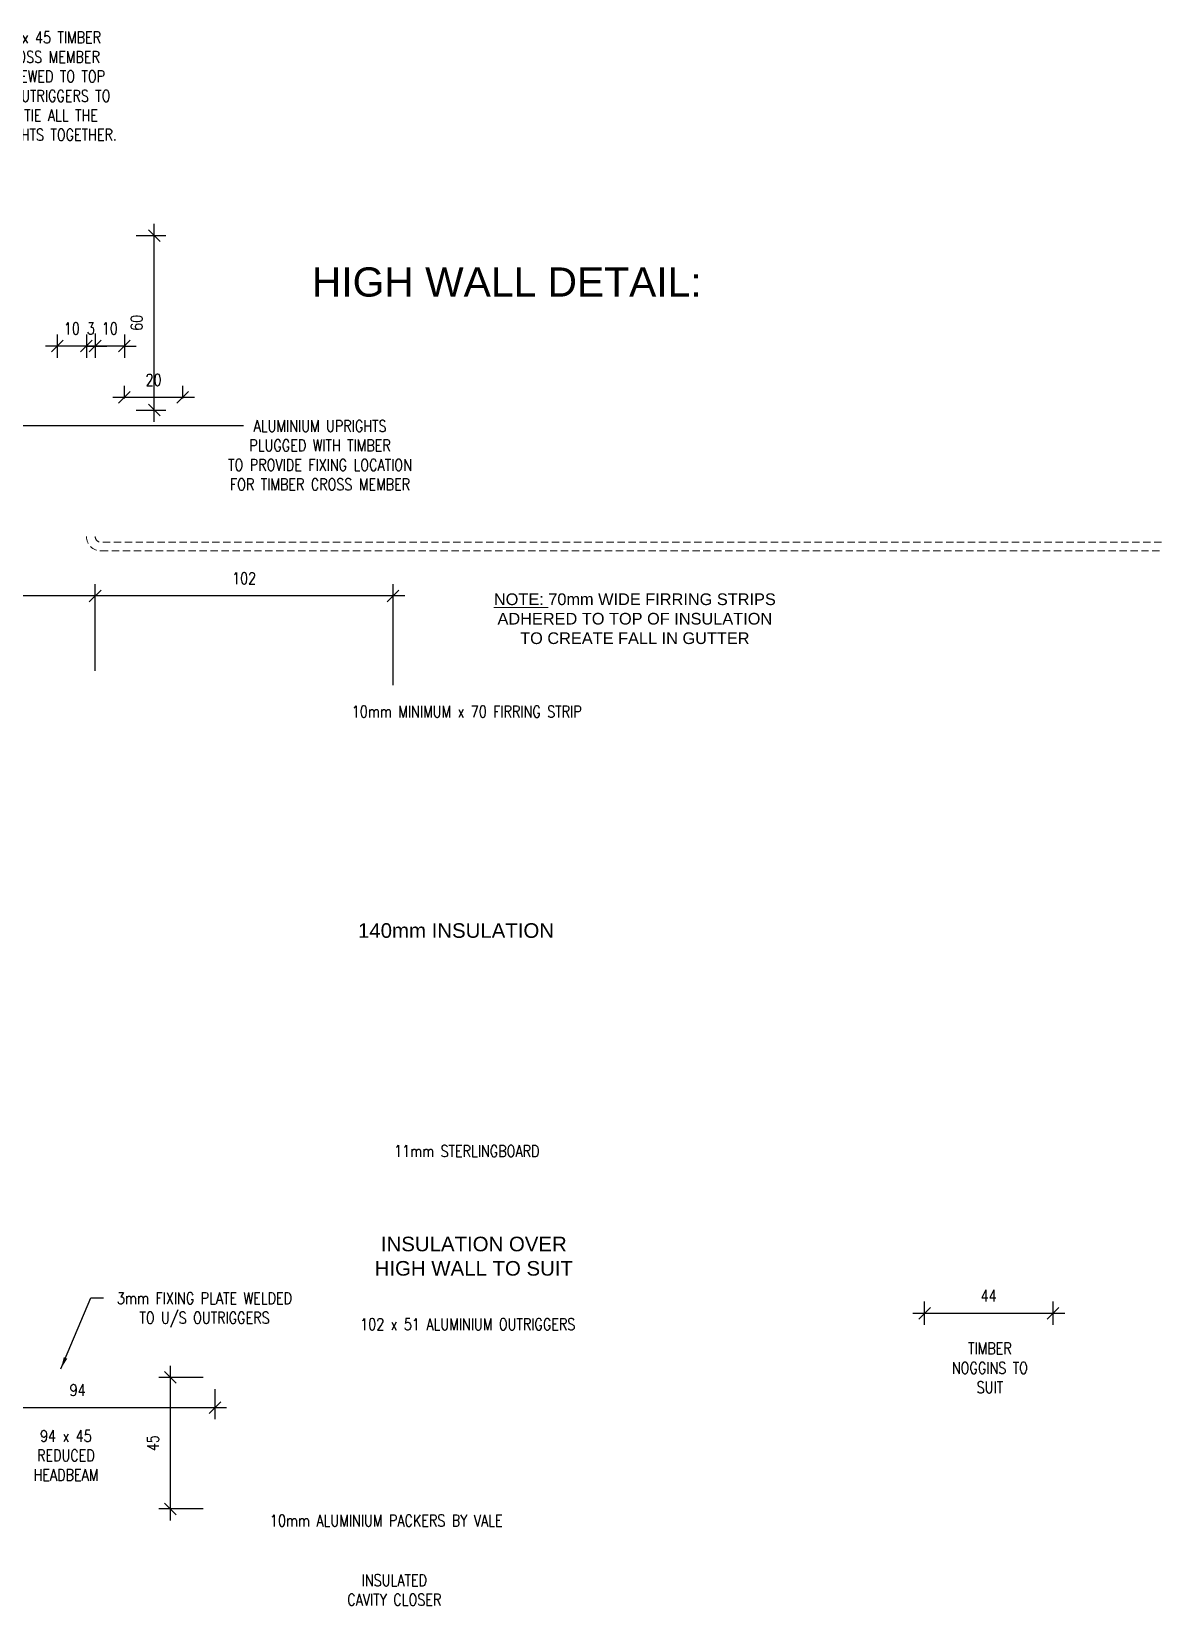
# Model space of a CAD drawing. Header units: millimetres. Extents: x -38686 to 870903, y -23218 to 232707.
# Drawn here: x 868068 to 868455, y 231415 to 231956 of the extents above; entities that cross this region are included whole.
import ezdxf

# ---------------------------------------------------------------- set-up
doc = ezdxf.new("R2010")
doc.units = ezdxf.units.MM
doc.header["$LTSCALE"] = 10
doc.header["$PDMODE"] = 35
doc.header["$PDSIZE"] = 50
doc.linetypes.add('HIDDEN', pattern=[0.375, 0.25, -0.125])
doc.layers.add('44 - Detail Text', color=7, linetype='Continuous')
doc.styles.add('1-2', font='romans.shx', dxfattribs={"width": 0.8, "height": 4})
doc.styles.add('1-20', font='romans.shx', dxfattribs={"width": 0.8, "height": 35})
doc.dimstyles.new('1-2', dxfattribs={"dimtxt": 4, "dimasz": 4, "dimexe": 4, "dimexo": 4, "dimgap": 4, "dimtad": 1, "dimdec": 0, "dimzin": 0, "dimdsep": 46, "dimtxsty": '1-2', "dimblk": 'OBLIQUE', "dimcen": 4, "dimdle": 4, "dimclrd": 251, "dimclre": 251, "dimclrt": 251, "dimadec": 0, "dimazin": 0, "dimtfac": 1, "dimtdec": 0, "dimtix": 1, "dimtmove": 1, "dimatfit": 3, "dimfxl": 1, "dimtolj": 1, "dimtzin": 0, "dimlwd": 25, "dimarcsym": 0})

# ---------------------------------------------------------------- blocks, each defined once
blk = doc.blocks.new('_Oblique')
at = {"color": 0, "linetype": 'ByBlock', "lineweight": -2}
blk.add_line((-0.5, -0.5), (0.5, 0.5), dxfattribs=at)
blk = doc.blocks.new('*D1937')
at = {"layer": '44 - Detail Text', "color": 251, "lineweight": -2, "transparency": 16777216}
for p, q in [((868089.86, 231737.35), (868089.86, 231766.98)), ((868191.86, 231732.35), (868191.86, 231766.98))]:
    blk.add_line(p, q, dxfattribs=at)
at = {"layer": '44 - Detail Text', "color": 251, "lineweight": 25, "transparency": 16777216}
blk.add_line((868195.86, 231762.98), (868085.86, 231762.98), dxfattribs=at)
at = {"layer": 'Defpoints', "color": 0, "transparency": 16777216}
for p in [(868089.86, 231762.98), (868089.86, 231733.35), (868191.86, 231728.35)]:
    blk.add_point(p, dxfattribs=at)
at = {"layer": '44 - Detail Text', "color": 251, "lineweight": 25, "transparency": 16777216, "xscale": 4, "yscale": 4, "zscale": 4, "rotation": 180}
blk.add_blockref('_Oblique', (868089.86, 231762.98), dxfattribs=at)
at = {"layer": '44 - Detail Text', "color": 251, "lineweight": 25, "transparency": 16777216, "xscale": 4, "yscale": 4, "zscale": 4}
blk.add_blockref('_Oblique', (868191.86, 231762.98), dxfattribs=at)
at = {"layer": '44 - Detail Text', "color": 251, "lineweight": 9, "transparency": 16777216, "insert": (868140.86, 231768.98), "char_height": 4, "attachment_point": 5, "style": '1-2'}
blk.add_mtext('\\A1;102', dxfattribs=at)
blk = doc.blocks.new('*D1938')
at = {"layer": '44 - Detail Text', "color": 251, "lineweight": -2, "transparency": 16777216}
for p, q in [((868089.86, 231737.35), (868089.86, 231766.98)), ((867926.86, 231758.98), (867926.86, 231758.98))]:
    blk.add_line(p, q, dxfattribs=at)
at = {"layer": '44 - Detail Text', "color": 251, "lineweight": 25, "transparency": 16777216}
blk.add_line((868093.86, 231762.98), (867922.86, 231762.98), dxfattribs=at)
at = {"layer": 'Defpoints', "color": 0, "transparency": 16777216}
for p in [(867926.86, 231762.98), (867926.86, 231762.98), (868089.86, 231733.35)]:
    blk.add_point(p, dxfattribs=at)
at = {"layer": '44 - Detail Text', "color": 251, "lineweight": 25, "transparency": 16777216, "xscale": 4, "yscale": 4, "zscale": 4, "rotation": 180}
blk.add_blockref('_Oblique', (867926.86, 231762.98), dxfattribs=at)
at = {"layer": '44 - Detail Text', "color": 251, "lineweight": 25, "transparency": 16777216, "xscale": 4, "yscale": 4, "zscale": 4}
blk.add_blockref('_Oblique', (868089.86, 231762.98), dxfattribs=at)
at = {"layer": '44 - Detail Text', "color": 251, "lineweight": 9, "transparency": 16777216, "insert": (868008.36, 231768.98), "char_height": 4, "attachment_point": 5, "style": '1-2'}
blk.add_mtext('\\A1;163', dxfattribs=at)
blk = doc.blocks.new('*D1965')
at = {"layer": '44 - Detail Text', "color": 251, "lineweight": -2, "transparency": 16777216}
for p, q in [((868036.86, 231491.35), (868036.86, 231481.01)), ((868130.86, 231491.35), (868130.86, 231481.01))]:
    blk.add_line(p, q, dxfattribs=at)
at = {"layer": '44 - Detail Text', "color": 251, "lineweight": 25, "transparency": 16777216}
blk.add_line((868032.86, 231485.01), (868134.86, 231485.01), dxfattribs=at)
at = {"layer": 'Defpoints', "color": 0, "transparency": 16777216}
for p in [(868036.86, 231495.35), (868130.86, 231495.35), (868130.86, 231485.01)]:
    blk.add_point(p, dxfattribs=at)
at = {"layer": '44 - Detail Text', "color": 251, "lineweight": 25, "transparency": 16777216, "xscale": 4, "yscale": 4, "zscale": 4, "rotation": 180}
blk.add_blockref('_Oblique', (868036.86, 231485.01), dxfattribs=at)
at = {"layer": '44 - Detail Text', "color": 251, "lineweight": 25, "transparency": 16777216, "xscale": 4, "yscale": 4, "zscale": 4}
blk.add_blockref('_Oblique', (868130.86, 231485.01), dxfattribs=at)
at = {"layer": '44 - Detail Text', "color": 251, "lineweight": 9, "transparency": 16777216, "insert": (868083.86, 231491.01), "char_height": 4, "attachment_point": 5, "style": '1-2'}
blk.add_mtext('\\A1;94', dxfattribs=at)
blk = doc.blocks.new('*D1966')
at = {"layer": '44 - Detail Text', "color": 251, "lineweight": 25, "transparency": 16777216}
blk.add_line((868110.08, 231822.6), (868110.08, 231890.35), dxfattribs=at)
at = {"layer": '44 - Detail Text', "color": 251, "lineweight": -2, "transparency": 16777216}
for p, q in [((868103.86, 231886.35), (868114.08, 231886.35)), ((868103.86, 231826.6), (868114.08, 231826.6))]:
    blk.add_line(p, q, dxfattribs=at)
at = {"layer": 'Defpoints', "color": 0, "transparency": 16777216}
for p in [(868099.86, 231886.35), (868110.08, 231886.35), (868099.86, 231826.6)]:
    blk.add_point(p, dxfattribs=at)
at = {"layer": '44 - Detail Text', "color": 251, "lineweight": 25, "transparency": 16777216, "xscale": 4, "yscale": 4, "zscale": 4}
for p, rotation in [((868110.08, 231886.35), 90), ((868110.08, 231826.6), 270)]:
    blk.add_blockref('_Oblique', p, dxfattribs=dict(at, rotation=rotation))
at = {"layer": '44 - Detail Text', "color": 251, "lineweight": 9, "transparency": 16777216, "insert": (868104.08, 231856.48), "char_height": 4, "attachment_point": 5, "rotation": 90, "style": '1-2'}
blk.add_mtext('\\A1;60', dxfattribs=at)
blk = doc.blocks.new('*D1967')
at = {"layer": '44 - Detail Text', "color": 251, "lineweight": -2, "transparency": 16777216}
for p, q in [((868099.86, 231830.6), (868099.86, 231834.94)), ((868119.86, 231830.6), (868119.86, 231834.94))]:
    blk.add_line(p, q, dxfattribs=at)
at = {"layer": '44 - Detail Text', "color": 251, "lineweight": 25, "transparency": 16777216}
blk.add_line((868123.86, 231830.94), (868095.86, 231830.94), dxfattribs=at)
at = {"layer": 'Defpoints', "color": 0, "transparency": 16777216}
for p in [(868099.86, 231830.94), (868099.86, 231826.6), (868119.86, 231826.6)]:
    blk.add_point(p, dxfattribs=at)
at = {"layer": '44 - Detail Text', "color": 251, "lineweight": 25, "transparency": 16777216, "xscale": 4, "yscale": 4, "zscale": 4, "rotation": 180}
blk.add_blockref('_Oblique', (868099.86, 231830.94), dxfattribs=at)
at = {"layer": '44 - Detail Text', "color": 251, "lineweight": 25, "transparency": 16777216, "xscale": 4, "yscale": 4, "zscale": 4}
blk.add_blockref('_Oblique', (868119.86, 231830.94), dxfattribs=at)
at = {"layer": '44 - Detail Text', "color": 251, "lineweight": 9, "transparency": 16777216, "insert": (868109.86, 231836.94), "char_height": 4, "attachment_point": 5, "style": '1-2'}
blk.add_mtext('\\A1;20', dxfattribs=at)
blk = doc.blocks.new('*D1968')
at = {"layer": '44 - Detail Text', "color": 251, "lineweight": -2, "transparency": 16777216}
for p, q in [((868089.86, 231852.85), (868089.86, 231844.54)), ((868099.86, 231852.48), (868099.86, 231844.54))]:
    blk.add_line(p, q, dxfattribs=at)
at = {"layer": '44 - Detail Text', "color": 251, "lineweight": 25, "transparency": 16777216}
for p, q in [((868089.86, 231848.54), (868085.86, 231848.54)), ((868099.86, 231848.54), (868089.86, 231848.54)), ((868099.86, 231848.54), (868103.86, 231848.54))]:
    blk.add_line(p, q, dxfattribs=at)
at = {"layer": 'Defpoints', "color": 0, "transparency": 16777216}
for p in [(868089.86, 231856.85), (868099.86, 231856.48), (868089.86, 231848.54)]:
    blk.add_point(p, dxfattribs=at)
at = {"layer": '44 - Detail Text', "color": 251, "lineweight": 25, "transparency": 16777216, "xscale": 4, "yscale": 4, "zscale": 4}
blk.add_blockref('_Oblique', (868089.86, 231848.54), dxfattribs=at)
at = {"layer": '44 - Detail Text', "color": 251, "lineweight": 25, "transparency": 16777216, "xscale": 4, "yscale": 4, "zscale": 4, "rotation": 180}
blk.add_blockref('_Oblique', (868099.86, 231848.54), dxfattribs=at)
at = {"layer": '44 - Detail Text', "color": 251, "lineweight": 9, "transparency": 16777216, "insert": (868094.86, 231854.54), "char_height": 4, "attachment_point": 5, "style": '1-2'}
blk.add_mtext('\\A1;10', dxfattribs=at)
blk = doc.blocks.new('*D1841')
at = {"layer": '44 - Detail Text', "color": 251, "lineweight": 25, "transparency": 16777216}
for p, q in [((868086.86, 231848.54), (868082.86, 231848.54)), ((868089.86, 231848.54), (868086.86, 231848.54)), ((868089.86, 231848.54), (868093.86, 231848.54))]:
    blk.add_line(p, q, dxfattribs=at)
at = {"layer": 'Defpoints', "color": 0, "transparency": 16777216}
for p in [(868086.86, 231848.54), (868086.86, 231848.54), (868089.86, 231848.54)]:
    blk.add_point(p, dxfattribs=at)
at = {"layer": '44 - Detail Text', "color": 251, "lineweight": 25, "transparency": 16777216, "xscale": 4, "yscale": 4, "zscale": 4}
blk.add_blockref('_Oblique', (868086.86, 231848.54), dxfattribs=at)
at = {"layer": '44 - Detail Text', "color": 251, "lineweight": 25, "transparency": 16777216, "xscale": 4, "yscale": 4, "zscale": 4, "rotation": 180}
blk.add_blockref('_Oblique', (868089.86, 231848.54), dxfattribs=at)
at = {"layer": '44 - Detail Text', "color": 251, "lineweight": 9, "transparency": 16777216, "insert": (868088.36, 231854.54), "char_height": 4, "attachment_point": 5, "style": '1-2'}
blk.add_mtext('\\A1;3', dxfattribs=at)
blk = doc.blocks.new('*D1842')
at = {"layer": '44 - Detail Text', "color": 251, "lineweight": -2, "transparency": 16777216}
for p, q in [((868076.86, 231852.51), (868076.86, 231844.54)), ((868086.86, 231852.51), (868086.86, 231844.54))]:
    blk.add_line(p, q, dxfattribs=at)
at = {"layer": '44 - Detail Text', "color": 251, "lineweight": 25, "transparency": 16777216}
for p, q in [((868076.86, 231848.54), (868072.86, 231848.54)), ((868086.86, 231848.54), (868076.86, 231848.54)), ((868086.86, 231848.54), (868090.86, 231848.54))]:
    blk.add_line(p, q, dxfattribs=at)
at = {"layer": 'Defpoints', "color": 0, "transparency": 16777216}
for p in [(868076.86, 231856.51), (868086.86, 231856.51), (868076.86, 231848.54)]:
    blk.add_point(p, dxfattribs=at)
at = {"layer": '44 - Detail Text', "color": 251, "lineweight": 25, "transparency": 16777216, "xscale": 4, "yscale": 4, "zscale": 4}
blk.add_blockref('_Oblique', (868076.86, 231848.54), dxfattribs=at)
at = {"layer": '44 - Detail Text', "color": 251, "lineweight": 25, "transparency": 16777216, "xscale": 4, "yscale": 4, "zscale": 4, "rotation": 180}
blk.add_blockref('_Oblique', (868086.86, 231848.54), dxfattribs=at)
at = {"layer": '44 - Detail Text', "color": 251, "lineweight": 9, "transparency": 16777216, "insert": (868081.86, 231854.54), "char_height": 4, "attachment_point": 5, "style": '1-2'}
blk.add_mtext('\\A1;10', dxfattribs=at)
blk = doc.blocks.new('*D1980')
at = {"layer": '44 - Detail Text', "color": 251, "lineweight": 25, "ltscale": 10, "transparency": 16777216}
blk.add_line((868115.65, 231446.35), (868115.65, 231499.35), dxfattribs=at)
at = {"layer": '44 - Detail Text', "color": 251, "lineweight": -2, "ltscale": 10, "transparency": 16777216}
for p, q in [((868126.86, 231495.35), (868111.65, 231495.35)), ((868126.86, 231450.35), (868111.65, 231450.35))]:
    blk.add_line(p, q, dxfattribs=at)
at = {"layer": 'Defpoints', "color": 0, "ltscale": 10, "transparency": 16777216}
for p in [(868115.65, 231495.35), (868130.86, 231495.35), (868130.86, 231450.35)]:
    blk.add_point(p, dxfattribs=at)
at = {"layer": '44 - Detail Text', "color": 251, "lineweight": 25, "ltscale": 10, "transparency": 16777216, "xscale": 4, "yscale": 4, "zscale": 4}
for p, rotation in [((868115.65, 231495.35), 90), ((868115.65, 231450.35), 270)]:
    blk.add_blockref('_Oblique', p, dxfattribs=dict(at, rotation=rotation))
at = {"layer": '44 - Detail Text', "color": 251, "lineweight": 9, "ltscale": 10, "transparency": 16777216, "insert": (868109.65, 231472.85), "char_height": 4, "attachment_point": 5, "rotation": 90, "style": '1-2'}
blk.add_mtext('\\A1;45', dxfattribs=at)
blk = doc.blocks.new('*D1982')
at = {"layer": '44 - Detail Text', "color": 251, "lineweight": -2, "transparency": 16777216}
for p, q in [((868373.86, 231513.35), (868373.86, 231521.31)), ((868417.86, 231513.35), (868417.86, 231521.31))]:
    blk.add_line(p, q, dxfattribs=at)
at = {"layer": '44 - Detail Text', "color": 251, "lineweight": 25, "transparency": 16777216}
blk.add_line((868369.86, 231517.31), (868421.86, 231517.31), dxfattribs=at)
at = {"layer": 'Defpoints', "color": 0, "transparency": 16777216}
for p in [(868417.86, 231517.31), (868373.86, 231509.35), (868417.86, 231509.35)]:
    blk.add_point(p, dxfattribs=at)
at = {"layer": '44 - Detail Text', "color": 251, "lineweight": 25, "transparency": 16777216, "xscale": 4, "yscale": 4, "zscale": 4, "rotation": 180}
blk.add_blockref('_Oblique', (868373.86, 231517.31), dxfattribs=at)
at = {"layer": '44 - Detail Text', "color": 251, "lineweight": 25, "transparency": 16777216, "xscale": 4, "yscale": 4, "zscale": 4}
blk.add_blockref('_Oblique', (868417.86, 231517.31), dxfattribs=at)
at = {"layer": '44 - Detail Text', "color": 251, "lineweight": 9, "transparency": 16777216, "insert": (868395.86, 231523.31), "char_height": 4, "attachment_point": 5, "style": '1-2'}
blk.add_mtext('\\A1;44', dxfattribs=at)

msp = doc.modelspace()

# ---------------------------------------------------------------- linework, layer by layer
at = {"layer": '44 - Detail Text', "color": 8, "linetype": 'HIDDEN', "lineweight": 9}
for points in [[(868086.864, 231783.35, 0.4142136), (868091.864, 231778.35), (868454.978, 231778.35)], [(868454.978, 231781.35), (868091.864, 231781.35, -0.4142136), (868089.864, 231783.35)]]:
    msp.add_lwpolyline(points, format="xyb", dxfattribs=at)

# ---------------------------------------------------------------- texts
at = {"layer": '44 - Detail Text', "color": 8, "lineweight": 9, "attachment_point": 5}
for s, insert, char_height, style in [('25 x 45 TIMBER\\PCROSS MEMBER\\PSCREWED TO TOP\\POF OUTRIGGERS TO\\PTO TIE ALL THE\\PUPRIGHTS TOGETHER.', (868074.462, 231937.537), 4, '1-2'), ('\\A1;{\\fArial|b0|i0|c0|p34;\\W1;HIGH WALL DETAIL:}', (868230.801, 231870.391), 10, '1-20'), ('ALUMINIUM UPRIGHTS\\PPLUGGED WITH TIMBER\\PTO PROVIDE FIXING LOCATION\\PFOR TIMBER CROSS MEMBER', (868166.859, 231811.162), 4, '1-2'), ('{\\fArial|b0|i0|c0|p34;\\W1;\\L\\C3;NOTE:\\l 70mm WIDE FIRRING STRIPS\\PADHERED TO TOP OF INSULATION\\PTO CREATE FALL IN GUTTER}', (868274.666, 231755.133), 4, '1-2'), ('10mm MINIMUM x 70 FIRRING STRIP', (868217.092, 231723.35), 4, '1-2'), ('{\\fArial|b0|i0|c0|p34;\\W1;\\C3;140mm INSULATION}', (868213.421, 231648.35), 5, '1-2'), ('11mm STERLINGBOARD', (868217.105, 231572.85), 4, '1-2'), ('3mm FIXING PLATE WELDED\\PTO U/S OUTRIGGERS', (868127.291, 231518.46), 4, '1-2')]:
    msp.add_mtext(s, dxfattribs=dict(at, insert=insert, char_height=char_height, style=style))
at = {"layer": '44 - Detail Text', "color": 8, "lineweight": 9, "attachment_point": 5, "style": '1-2'}
for s, insert, char_height, width in [('{\\fArial|b0|i0|c0|p34;\\W1;\\C3;INSULATION OVER HIGH WALL TO SUIT}', (868219.521, 231536.842), 5, 72.35478), ('102 x 51 ALUMINIUM OUTRIGGERS', (868217.453, 231513.556), 4, 72.22341), ('TIMBER NOGGINS TO SUIT', (868396.241, 231498.621), 4, 31.74865), ('94 x 45\\PREDUCED HEADBEAM', (868079.838, 231468.644), 4, 24.7374)]:
    msp.add_mtext(s, dxfattribs=dict(at, insert=insert, char_height=char_height, width=width))
at = {"layer": '44 - Detail Text', "color": 8, "lineweight": 9, "insert": (868189.541, 231446.35), "char_height": 4, "attachment_point": 5, "style": '1-2', "bg_fill": 3, "box_fill_scale": 1, "bg_fill_color": 256, "bg_fill_transparency": 0}
msp.add_mtext('10mm ALUMINIUM PACKERS BY VALE', dxfattribs=at)
at = {"layer": '44 - Detail Text', "color": 8, "lineweight": 9, "insert": (868192.288, 231422.569), "char_height": 4, "attachment_point": 5, "style": '1-2', "bg_fill": 2}
msp.add_mtext('\\A1;INSULATED\\PCAVITY CLOSER', dxfattribs=at)

# ---------------------------------------------------------------- dimensions: what is measured, and where the dimension line sits
at = {"layer": '44 - Detail Text', "color": 8, "lineweight": 9}
dim = msp.add_linear_dim(base=(868110.078, 231886.35), p1=(868099.864, 231826.601), p2=(868099.864, 231886.35), angle=90, dimstyle='1-2', dxfattribs=at)
dim.commit()
dim.dimension.update_dxf_attribs({"geometry": '*D1966', "text_midpoint": (868104.078, 231856.475)})
for base, p1, p2, picture, middle in [((868076.864, 231848.536), (868086.864, 231856.505), (868076.864, 231856.505), '*D1842', (868081.864, 231854.536)), ((868086.864, 231848.536), (868089.864, 231848.536), (868086.864, 231848.536), '*D1841', (868088.364, 231854.536)), ((868089.864, 231848.536), (868099.864, 231856.475), (868089.864, 231856.855), '*D1968', (868094.864, 231854.536)), ((868099.864, 231830.935), (868119.864, 231826.601), (868099.864, 231826.601), '*D1967', (868109.864, 231836.935)), ((867926.864, 231762.984), (868089.864, 231733.35), (867926.864, 231762.984), '*D1938', (868008.364, 231768.984)), ((868089.864, 231762.984), (868191.864, 231728.35), (868089.864, 231733.35), '*D1937', (868140.864, 231768.984)), ((868417.864, 231517.313), (868373.864, 231509.35), (868417.864, 231509.35), '*D1982', (868395.864, 231523.313)), ((868130.864, 231485.011), (868036.864, 231495.35), (868130.864, 231495.35), '*D1965', (868083.864, 231491.011))]:
    dim = msp.add_linear_dim(base=base, p1=p1, p2=p2, dimstyle='1-2', dxfattribs=at)
    dim.commit()
    dim.dimension.update_dxf_attribs({"geometry": picture, "text_midpoint": middle})
at = {"layer": '44 - Detail Text', "color": 8, "lineweight": 9, "ltscale": 10}
dim = msp.add_linear_dim(base=(868115.648, 231495.35), p1=(868130.864, 231450.35), p2=(868130.864, 231495.35), angle=90, dimstyle='1-2', dxfattribs=at)
dim.commit()
dim.dimension.update_dxf_attribs({"geometry": '*D1980', "text_midpoint": (868109.648, 231472.85)})

# ---------------------------------------------------------------- leaders
at = {"layer": '44 - Detail Text', "color": 8, "lineweight": 9}
for points in [[(868042.406, 231821.28), (868140.653, 231821.28)], [(868078.149, 231498.35), (868088.376, 231522.6), (868092.703, 231522.6)]]:
    msp.add_leader(points, dimstyle='1-2', override={"dimgap": 4, "dimtad": 0}, dxfattribs=at)

doc.saveas('drawing.dxf')
